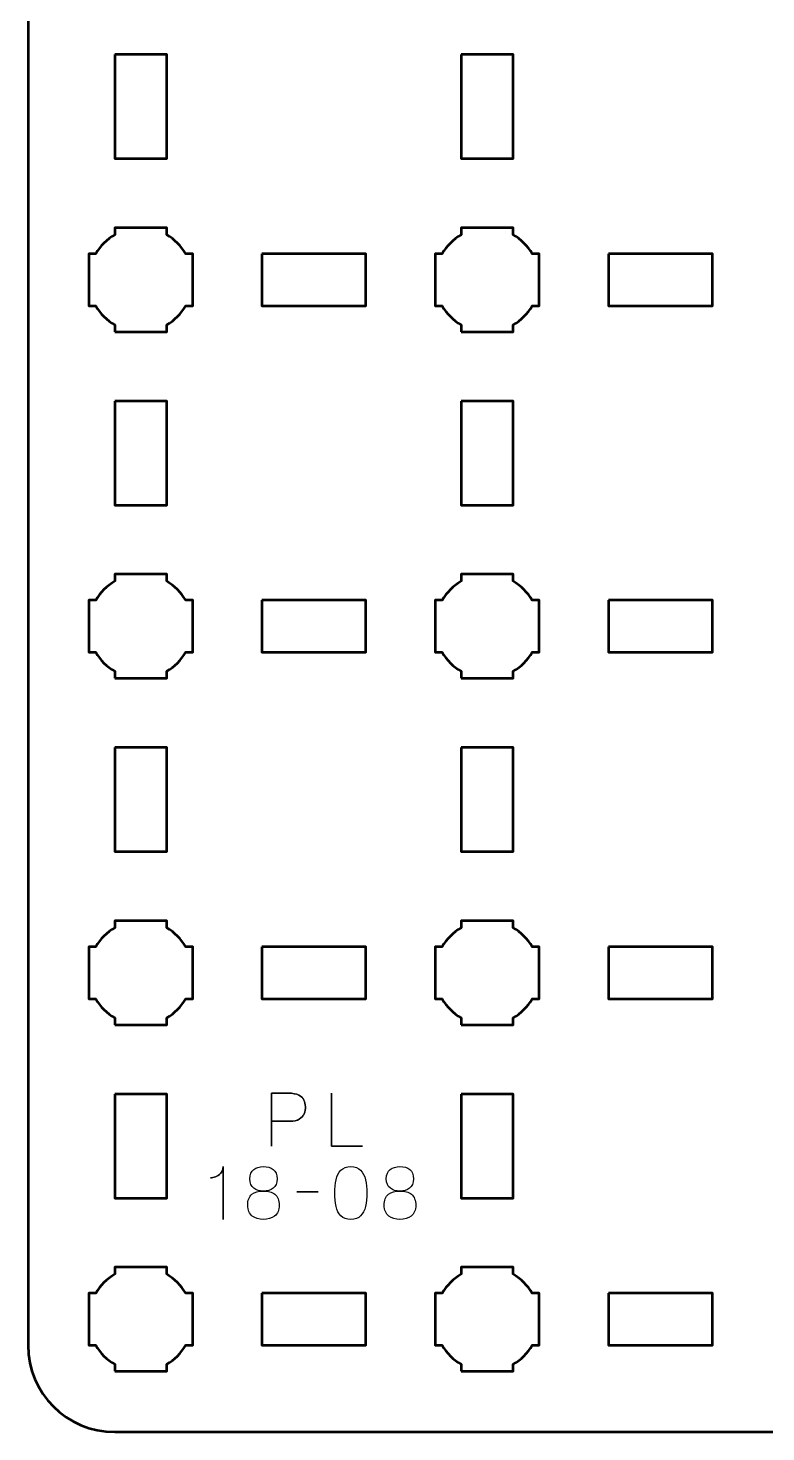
# Model space of a CAD drawing. Header units: centimetres. Extents: x -17.7 to 17.7, y -7.7 to 7.7.
# Drawn here: x -17.65 to -13.39, y -7.65 to 0.45 of the extents above; entities that cross this region are included whole.
import ezdxf

# ---------------------------------------------------------------- set-up
doc = ezdxf.new("R2010")
doc.units = ezdxf.units.CM
doc.header["$MEASUREMENT"] = 0
doc.layers.add('Layer 1', color=7, linetype='Continuous')

msp = doc.modelspace()

# ---------------------------------------------------------------- linework, layer by layer
at = {"layer": 'Layer 1', "lineweight": 53}
for points, knots in [([(-17.14996, 7.65004), (-17.14996, 7.65004), (17.14996, 7.65004), (17.14996, 7.65004), (17.14996, 7.65004), (17.42692, 7.65004), (17.65006, 7.42694), (17.65006, 7.14994), (17.65006, 7.14994), (17.65006, 7.14994), (17.65006, -7.14994), (17.65006, -7.14994), (17.65006, -7.14994), (17.65006, -7.42708), (17.42692, -7.65004), (17.14996, -7.65004), (17.14996, -7.65004), (17.14996, -7.65004), (-17.14996, -7.65004), (-17.14996, -7.65004), (-17.14996, -7.65004), (-17.42696, -7.65004), (-17.65005, -7.42708), (-17.65005, -7.14994), (-17.65005, -7.14994), (-17.65005, -7.14994), (-17.65005, 7.14994), (-17.65005, 7.14994), (-17.65005, 7.14994), (-17.65005, 7.42694), (-17.42696, 7.65004), (-17.14996, 7.65004)], [0, 0, 0, 0, 0.125, 0.125, 0.125, 0.125, 0.25, 0.25, 0.25, 0.25, 0.375, 0.375, 0.375, 0.375, 0.5, 0.5, 0.5, 0.5, 0.625, 0.625, 0.625, 0.625, 0.75, 0.75, 0.75, 0.75, 0.875, 0.875, 0.875, 0.875, 1, 1, 1, 1]), ([(-17.14996, 0.29998), (-17.14996, 0.29998), (-16.84995, 0.29998), (-16.84995, 0.29998), (-16.84995, 0.29998), (-16.84995, 0.29998), (-16.84995, -0.30002), (-16.84995, -0.30002), (-16.84995, -0.30002), (-16.84995, -0.30002), (-17.14996, -0.30002), (-17.14996, -0.30002), (-17.14996, -0.30002), (-17.14996, -0.30002), (-17.14996, 0.29998), (-17.14996, 0.29998)], [0, 0, 0, 0, 0.25, 0.25, 0.25, 0.25, 0.5, 0.5, 0.5, 0.5, 0.75, 0.75, 0.75, 0.75, 1, 1, 1, 1]), ([(-15.15002, 0.29998), (-15.15002, 0.29998), (-14.85002, 0.29998), (-14.85002, 0.29998), (-14.85002, 0.29998), (-14.85002, 0.29998), (-14.85002, -0.30002), (-14.85002, -0.30002), (-14.85002, -0.30002), (-14.85002, -0.30002), (-15.15002, -0.30002), (-15.15002, -0.30002), (-15.15002, -0.30002), (-15.15002, -0.30002), (-15.15002, 0.29998), (-15.15002, 0.29998)], [0, 0, 0, 0, 0.25, 0.25, 0.25, 0.25, 0.5, 0.5, 0.5, 0.5, 0.75, 0.75, 0.75, 0.75, 1, 1, 1, 1]), ([(-17.14996, -1.30004), (-17.14996, -1.30004), (-17.14996, -1.25979), (-17.14996, -1.25979), (-17.14996, -1.25979), (-17.19557, -1.23347), (-17.23349, -1.19558), (-17.25981, -1.14997), (-17.25981, -1.14997), (-17.25981, -1.14997), (-17.30003, -1.14997), (-17.30003, -1.14997), (-17.30003, -1.14997), (-17.30003, -1.14997), (-17.30003, -1.00004), (-17.30003, -1.00004), (-17.30003, -1.00004), (-17.30003, -1.00004), (-17.30003, -0.84996), (-17.30003, -0.84996), (-17.30003, -0.84996), (-17.30003, -0.84996), (-17.25981, -0.84996), (-17.25981, -0.84996), (-17.25981, -0.84996), (-17.23349, -0.80449), (-17.19557, -0.76646), (-17.14996, -0.74015), (-17.14996, -0.74015), (-17.14996, -0.74015), (-17.14996, -0.70003), (-17.14996, -0.70003), (-17.14996, -0.70003), (-17.14996, -0.70003), (-17.00003, -0.70003), (-17.00003, -0.70003), (-17.00003, -0.70003), (-17.00003, -0.70003), (-16.84995, -0.70003), (-16.84995, -0.70003), (-16.84995, -0.70003), (-16.84995, -0.70003), (-16.84995, -0.74015), (-16.84995, -0.74015), (-16.84995, -0.74015), (-16.80448, -0.76646), (-16.76645, -0.80449), (-16.74013, -0.84996), (-16.74013, -0.84996), (-16.74013, -0.84996), (-16.70002, -0.84996), (-16.70002, -0.84996), (-16.70002, -0.84996), (-16.70002, -0.84996), (-16.70002, -1.00004), (-16.70002, -1.00004), (-16.70002, -1.00004), (-16.70002, -1.00004), (-16.70002, -1.14997), (-16.70002, -1.14997), (-16.70002, -1.14997), (-16.70002, -1.14997), (-16.74013, -1.14997), (-16.74013, -1.14997), (-16.74013, -1.14997), (-16.76645, -1.19558), (-16.80448, -1.23347), (-16.84995, -1.25979), (-16.84995, -1.25979), (-16.84995, -1.25979), (-16.84995, -1.30004), (-16.84995, -1.30004), (-16.84995, -1.30004), (-16.84995, -1.30004), (-17.00003, -1.30004), (-17.00003, -1.30004), (-17.00003, -1.30004), (-17.00003, -1.30004), (-17.14996, -1.30004), (-17.14996, -1.30004)], [0, 0, 0, 0, 0.05, 0.05, 0.05, 0.05, 0.1, 0.1, 0.1, 0.1, 0.15, 0.15, 0.15, 0.15, 0.2, 0.2, 0.2, 0.2, 0.25, 0.25, 0.25, 0.25, 0.3, 0.3, 0.3, 0.3, 0.35, 0.35, 0.35, 0.35, 0.4, 0.4, 0.4, 0.4, 0.45, 0.45, 0.45, 0.45, 0.5, 0.5, 0.5, 0.5, 0.55, 0.55, 0.55, 0.55, 0.6, 0.6, 0.6, 0.6, 0.65, 0.65, 0.65, 0.65, 0.7, 0.7, 0.7, 0.7, 0.75, 0.75, 0.75, 0.75, 0.8, 0.8, 0.8, 0.8, 0.85, 0.85, 0.85, 0.85, 0.9, 0.9, 0.9, 0.9, 0.95, 0.95, 0.95, 0.95, 1, 1, 1, 1]), ([(-15.15002, -1.30004), (-15.15002, -1.30004), (-15.15002, -1.25979), (-15.15002, -1.25979), (-15.15002, -1.25979), (-15.1955, -1.23347), (-15.23353, -1.19558), (-15.25984, -1.14997), (-15.25984, -1.14997), (-15.25984, -1.14997), (-15.29995, -1.14997), (-15.29995, -1.14997), (-15.29995, -1.14997), (-15.29995, -1.14997), (-15.29995, -1.00004), (-15.29995, -1.00004), (-15.29995, -1.00004), (-15.29995, -1.00004), (-15.29995, -0.84996), (-15.29995, -0.84996), (-15.29995, -0.84996), (-15.29995, -0.84996), (-15.25984, -0.84996), (-15.25984, -0.84996), (-15.25984, -0.84996), (-15.23353, -0.80449), (-15.1955, -0.76646), (-15.15002, -0.74015), (-15.15002, -0.74015), (-15.15002, -0.74015), (-15.15002, -0.70003), (-15.15002, -0.70003), (-15.15002, -0.70003), (-15.15002, -0.70003), (-14.99995, -0.70003), (-14.99995, -0.70003), (-14.99995, -0.70003), (-14.99995, -0.70003), (-14.85002, -0.70003), (-14.85002, -0.70003), (-14.85002, -0.70003), (-14.85002, -0.70003), (-14.85002, -0.74015), (-14.85002, -0.74015), (-14.85002, -0.74015), (-14.80455, -0.76646), (-14.76652, -0.80449), (-14.7402, -0.84996), (-14.7402, -0.84996), (-14.7402, -0.84996), (-14.69995, -0.84996), (-14.69995, -0.84996), (-14.69995, -0.84996), (-14.69995, -0.84996), (-14.69995, -1.00004), (-14.69995, -1.00004), (-14.69995, -1.00004), (-14.69995, -1.00004), (-14.69995, -1.14997), (-14.69995, -1.14997), (-14.69995, -1.14997), (-14.69995, -1.14997), (-14.7402, -1.14997), (-14.7402, -1.14997), (-14.7402, -1.14997), (-14.76652, -1.19558), (-14.80455, -1.23347), (-14.85002, -1.25979), (-14.85002, -1.25979), (-14.85002, -1.25979), (-14.85002, -1.30004), (-14.85002, -1.30004), (-14.85002, -1.30004), (-14.85002, -1.30004), (-14.99995, -1.30004), (-14.99995, -1.30004), (-14.99995, -1.30004), (-14.99995, -1.30004), (-15.15002, -1.30004), (-15.15002, -1.30004)], [0, 0, 0, 0, 0.05, 0.05, 0.05, 0.05, 0.1, 0.1, 0.1, 0.1, 0.15, 0.15, 0.15, 0.15, 0.2, 0.2, 0.2, 0.2, 0.25, 0.25, 0.25, 0.25, 0.3, 0.3, 0.3, 0.3, 0.35, 0.35, 0.35, 0.35, 0.4, 0.4, 0.4, 0.4, 0.45, 0.45, 0.45, 0.45, 0.5, 0.5, 0.5, 0.5, 0.55, 0.55, 0.55, 0.55, 0.6, 0.6, 0.6, 0.6, 0.65, 0.65, 0.65, 0.65, 0.7, 0.7, 0.7, 0.7, 0.75, 0.75, 0.75, 0.75, 0.8, 0.8, 0.8, 0.8, 0.85, 0.85, 0.85, 0.85, 0.9, 0.9, 0.9, 0.9, 0.95, 0.95, 0.95, 0.95, 1, 1, 1, 1]), ([(-16.30001, -0.84996), (-16.30001, -0.84996), (-15.7, -0.84996), (-15.7, -0.84996), (-15.7, -0.84996), (-15.7, -0.84996), (-15.7, -1.14997), (-15.7, -1.14997), (-15.7, -1.14997), (-15.7, -1.14997), (-16.30001, -1.14997), (-16.30001, -1.14997), (-16.30001, -1.14997), (-16.30001, -1.14997), (-16.30001, -0.84996), (-16.30001, -0.84996)], [0, 0, 0, 0, 0.25, 0.25, 0.25, 0.25, 0.5, 0.5, 0.5, 0.5, 0.75, 0.75, 0.75, 0.75, 1, 1, 1, 1]), ([(-14.30004, -0.84996), (-14.30004, -0.84996), (-13.70004, -0.84996), (-13.70004, -0.84996), (-13.70004, -0.84996), (-13.70004, -0.84996), (-13.70004, -1.14997), (-13.70004, -1.14997), (-13.70004, -1.14997), (-13.70004, -1.14997), (-14.30004, -1.14997), (-14.30004, -1.14997), (-14.30004, -1.14997), (-14.30004, -1.14997), (-14.30004, -0.84996), (-14.30004, -0.84996)], [0, 0, 0, 0, 0.25, 0.25, 0.25, 0.25, 0.5, 0.5, 0.5, 0.5, 0.75, 0.75, 0.75, 0.75, 1, 1, 1, 1]), ([(-17.14996, -1.69995), (-17.14996, -1.69995), (-16.84995, -1.69995), (-16.84995, -1.69995), (-16.84995, -1.69995), (-16.84995, -1.69995), (-16.84995, -2.29995), (-16.84995, -2.29995), (-16.84995, -2.29995), (-16.84995, -2.29995), (-17.14996, -2.29995), (-17.14996, -2.29995), (-17.14996, -2.29995), (-17.14996, -2.29995), (-17.14996, -1.69995), (-17.14996, -1.69995)], [0, 0, 0, 0, 0.25, 0.25, 0.25, 0.25, 0.5, 0.5, 0.5, 0.5, 0.75, 0.75, 0.75, 0.75, 1, 1, 1, 1]), ([(-15.15002, -1.69995), (-15.15002, -1.69995), (-14.85002, -1.69995), (-14.85002, -1.69995), (-14.85002, -1.69995), (-14.85002, -1.69995), (-14.85002, -2.29995), (-14.85002, -2.29995), (-14.85002, -2.29995), (-14.85002, -2.29995), (-15.15002, -2.29995), (-15.15002, -2.29995), (-15.15002, -2.29995), (-15.15002, -2.29995), (-15.15002, -1.69995), (-15.15002, -1.69995)], [0, 0, 0, 0, 0.25, 0.25, 0.25, 0.25, 0.5, 0.5, 0.5, 0.5, 0.75, 0.75, 0.75, 0.75, 1, 1, 1, 1]), ([(-17.14996, -3.29997), (-17.14996, -3.29997), (-17.14996, -3.2599), (-17.14996, -3.2599), (-17.14996, -3.2599), (-17.19557, -3.23344), (-17.23349, -3.19551), (-17.25981, -3.14993), (-17.25981, -3.14993), (-17.25981, -3.14993), (-17.30003, -3.14993), (-17.30003, -3.14993), (-17.30003, -3.14993), (-17.30003, -3.14993), (-17.30003, -3), (-17.30003, -3), (-17.30003, -3), (-17.30003, -3), (-17.30003, -2.84993), (-17.30003, -2.84993), (-17.30003, -2.84993), (-17.30003, -2.84993), (-17.25981, -2.84993), (-17.25981, -2.84993), (-17.25981, -2.84993), (-17.23349, -2.80446), (-17.19557, -2.76654), (-17.14996, -2.74008), (-17.14996, -2.74008), (-17.14996, -2.74008), (-17.14996, -2.7), (-17.14996, -2.7), (-17.14996, -2.7), (-17.14996, -2.7), (-17.00003, -2.7), (-17.00003, -2.7), (-17.00003, -2.7), (-17.00003, -2.7), (-16.84995, -2.7), (-16.84995, -2.7), (-16.84995, -2.7), (-16.84995, -2.7), (-16.84995, -2.74008), (-16.84995, -2.74008), (-16.84995, -2.74008), (-16.80448, -2.76654), (-16.76645, -2.80446), (-16.74013, -2.84993), (-16.74013, -2.84993), (-16.74013, -2.84993), (-16.70002, -2.84993), (-16.70002, -2.84993), (-16.70002, -2.84993), (-16.70002, -2.84993), (-16.70002, -3), (-16.70002, -3), (-16.70002, -3), (-16.70002, -3), (-16.70002, -3.14993), (-16.70002, -3.14993), (-16.70002, -3.14993), (-16.70002, -3.14993), (-16.74013, -3.14993), (-16.74013, -3.14993), (-16.74013, -3.14993), (-16.76645, -3.19551), (-16.80448, -3.23344), (-16.84995, -3.2599), (-16.84995, -3.2599), (-16.84995, -3.2599), (-16.84995, -3.29997), (-16.84995, -3.29997), (-16.84995, -3.29997), (-16.84995, -3.29997), (-17.00003, -3.29997), (-17.00003, -3.29997), (-17.00003, -3.29997), (-17.00003, -3.29997), (-17.14996, -3.29997), (-17.14996, -3.29997)], [0, 0, 0, 0, 0.05, 0.05, 0.05, 0.05, 0.1, 0.1, 0.1, 0.1, 0.15, 0.15, 0.15, 0.15, 0.2, 0.2, 0.2, 0.2, 0.25, 0.25, 0.25, 0.25, 0.3, 0.3, 0.3, 0.3, 0.35, 0.35, 0.35, 0.35, 0.4, 0.4, 0.4, 0.4, 0.45, 0.45, 0.45, 0.45, 0.5, 0.5, 0.5, 0.5, 0.55, 0.55, 0.55, 0.55, 0.6, 0.6, 0.6, 0.6, 0.65, 0.65, 0.65, 0.65, 0.7, 0.7, 0.7, 0.7, 0.75, 0.75, 0.75, 0.75, 0.8, 0.8, 0.8, 0.8, 0.85, 0.85, 0.85, 0.85, 0.9, 0.9, 0.9, 0.9, 0.95, 0.95, 0.95, 0.95, 1, 1, 1, 1]), ([(-15.15002, -3.29997), (-15.15002, -3.29997), (-15.15002, -3.2599), (-15.15002, -3.2599), (-15.15002, -3.2599), (-15.1955, -3.23344), (-15.23353, -3.19551), (-15.25984, -3.14993), (-15.25984, -3.14993), (-15.25984, -3.14993), (-15.29995, -3.14993), (-15.29995, -3.14993), (-15.29995, -3.14993), (-15.29995, -3.14993), (-15.29995, -3), (-15.29995, -3), (-15.29995, -3), (-15.29995, -3), (-15.29995, -2.84993), (-15.29995, -2.84993), (-15.29995, -2.84993), (-15.29995, -2.84993), (-15.25984, -2.84993), (-15.25984, -2.84993), (-15.25984, -2.84993), (-15.23353, -2.80446), (-15.1955, -2.76654), (-15.15002, -2.74008), (-15.15002, -2.74008), (-15.15002, -2.74008), (-15.15002, -2.7), (-15.15002, -2.7), (-15.15002, -2.7), (-15.15002, -2.7), (-14.99995, -2.7), (-14.99995, -2.7), (-14.99995, -2.7), (-14.99995, -2.7), (-14.85002, -2.7), (-14.85002, -2.7), (-14.85002, -2.7), (-14.85002, -2.7), (-14.85002, -2.74008), (-14.85002, -2.74008), (-14.85002, -2.74008), (-14.80455, -2.76654), (-14.76652, -2.80446), (-14.7402, -2.84993), (-14.7402, -2.84993), (-14.7402, -2.84993), (-14.69995, -2.84993), (-14.69995, -2.84993), (-14.69995, -2.84993), (-14.69995, -2.84993), (-14.69995, -3), (-14.69995, -3), (-14.69995, -3), (-14.69995, -3), (-14.69995, -3.14993), (-14.69995, -3.14993), (-14.69995, -3.14993), (-14.69995, -3.14993), (-14.7402, -3.14993), (-14.7402, -3.14993), (-14.7402, -3.14993), (-14.76652, -3.19551), (-14.80455, -3.23344), (-14.85002, -3.2599), (-14.85002, -3.2599), (-14.85002, -3.2599), (-14.85002, -3.29997), (-14.85002, -3.29997), (-14.85002, -3.29997), (-14.85002, -3.29997), (-14.99995, -3.29997), (-14.99995, -3.29997), (-14.99995, -3.29997), (-14.99995, -3.29997), (-15.15002, -3.29997), (-15.15002, -3.29997)], [0, 0, 0, 0, 0.05, 0.05, 0.05, 0.05, 0.1, 0.1, 0.1, 0.1, 0.15, 0.15, 0.15, 0.15, 0.2, 0.2, 0.2, 0.2, 0.25, 0.25, 0.25, 0.25, 0.3, 0.3, 0.3, 0.3, 0.35, 0.35, 0.35, 0.35, 0.4, 0.4, 0.4, 0.4, 0.45, 0.45, 0.45, 0.45, 0.5, 0.5, 0.5, 0.5, 0.55, 0.55, 0.55, 0.55, 0.6, 0.6, 0.6, 0.6, 0.65, 0.65, 0.65, 0.65, 0.7, 0.7, 0.7, 0.7, 0.75, 0.75, 0.75, 0.75, 0.8, 0.8, 0.8, 0.8, 0.85, 0.85, 0.85, 0.85, 0.9, 0.9, 0.9, 0.9, 0.95, 0.95, 0.95, 0.95, 1, 1, 1, 1]), ([(-16.30001, -2.85007), (-16.30001, -2.85007), (-15.7, -2.85007), (-15.7, -2.85007), (-15.7, -2.85007), (-15.7, -2.85007), (-15.7, -3.15008), (-15.7, -3.15008), (-15.7, -3.15008), (-15.7, -3.15008), (-16.30001, -3.15008), (-16.30001, -3.15008), (-16.30001, -3.15008), (-16.30001, -3.15008), (-16.30001, -2.85007), (-16.30001, -2.85007)], [0, 0, 0, 0, 0.25, 0.25, 0.25, 0.25, 0.5, 0.5, 0.5, 0.5, 0.75, 0.75, 0.75, 0.75, 1, 1, 1, 1]), ([(-14.30004, -2.85007), (-14.30004, -2.85007), (-13.70004, -2.85007), (-13.70004, -2.85007), (-13.70004, -2.85007), (-13.70004, -2.85007), (-13.70004, -3.15008), (-13.70004, -3.15008), (-13.70004, -3.15008), (-13.70004, -3.15008), (-14.30004, -3.15008), (-14.30004, -3.15008), (-14.30004, -3.15008), (-14.30004, -3.15008), (-14.30004, -2.85007), (-14.30004, -2.85007)], [0, 0, 0, 0, 0.25, 0.25, 0.25, 0.25, 0.5, 0.5, 0.5, 0.5, 0.75, 0.75, 0.75, 0.75, 1, 1, 1, 1]), ([(-17.14996, -3.70002), (-17.14996, -3.70002), (-16.84995, -3.70002), (-16.84995, -3.70002), (-16.84995, -3.70002), (-16.84995, -3.70002), (-16.84995, -4.30003), (-16.84995, -4.30003), (-16.84995, -4.30003), (-16.84995, -4.30003), (-17.14996, -4.30003), (-17.14996, -4.30003), (-17.14996, -4.30003), (-17.14996, -4.30003), (-17.14996, -3.70002), (-17.14996, -3.70002)], [0, 0, 0, 0, 0.25, 0.25, 0.25, 0.25, 0.5, 0.5, 0.5, 0.5, 0.75, 0.75, 0.75, 0.75, 1, 1, 1, 1]), ([(-15.15002, -3.70002), (-15.15002, -3.70002), (-14.85002, -3.70002), (-14.85002, -3.70002), (-14.85002, -3.70002), (-14.85002, -3.70002), (-14.85002, -4.30003), (-14.85002, -4.30003), (-14.85002, -4.30003), (-14.85002, -4.30003), (-15.15002, -4.30003), (-15.15002, -4.30003), (-15.15002, -4.30003), (-15.15002, -4.30003), (-15.15002, -3.70002), (-15.15002, -3.70002)], [0, 0, 0, 0, 0.25, 0.25, 0.25, 0.25, 0.5, 0.5, 0.5, 0.5, 0.75, 0.75, 0.75, 0.75, 1, 1, 1, 1]), ([(-17.14996, -5.29994), (-17.14996, -5.29994), (-17.14996, -5.25983), (-17.14996, -5.25983), (-17.14996, -5.25983), (-17.19557, -5.23351), (-17.23349, -5.19548), (-17.25981, -5.15001), (-17.25981, -5.15001), (-17.25981, -5.15001), (-17.30003, -5.15001), (-17.30003, -5.15001), (-17.30003, -5.15001), (-17.30003, -5.15001), (-17.30003, -4.99994), (-17.30003, -4.99994), (-17.30003, -4.99994), (-17.30003, -4.99994), (-17.30003, -4.85001), (-17.30003, -4.85001), (-17.30003, -4.85001), (-17.30003, -4.85001), (-17.25981, -4.85001), (-17.25981, -4.85001), (-17.25981, -4.85001), (-17.23349, -4.80439), (-17.19557, -4.7665), (-17.14996, -4.74019), (-17.14996, -4.74019), (-17.14996, -4.74019), (-17.14996, -4.69993), (-17.14996, -4.69993), (-17.14996, -4.69993), (-17.14996, -4.69993), (-17.00003, -4.69993), (-17.00003, -4.69993), (-17.00003, -4.69993), (-17.00003, -4.69993), (-16.84995, -4.69993), (-16.84995, -4.69993), (-16.84995, -4.69993), (-16.84995, -4.69993), (-16.84995, -4.74019), (-16.84995, -4.74019), (-16.84995, -4.74019), (-16.80448, -4.7665), (-16.76645, -4.80439), (-16.74013, -4.85001), (-16.74013, -4.85001), (-16.74013, -4.85001), (-16.70002, -4.85001), (-16.70002, -4.85001), (-16.70002, -4.85001), (-16.70002, -4.85001), (-16.70002, -4.99994), (-16.70002, -4.99994), (-16.70002, -4.99994), (-16.70002, -4.99994), (-16.70002, -5.15001), (-16.70002, -5.15001), (-16.70002, -5.15001), (-16.70002, -5.15001), (-16.74013, -5.15001), (-16.74013, -5.15001), (-16.74013, -5.15001), (-16.76645, -5.19548), (-16.80448, -5.23351), (-16.84995, -5.25983), (-16.84995, -5.25983), (-16.84995, -5.25983), (-16.84995, -5.29994), (-16.84995, -5.29994), (-16.84995, -5.29994), (-16.84995, -5.29994), (-17.00003, -5.29994), (-17.00003, -5.29994), (-17.00003, -5.29994), (-17.00003, -5.29994), (-17.14996, -5.29994), (-17.14996, -5.29994)], [0, 0, 0, 0, 0.05, 0.05, 0.05, 0.05, 0.1, 0.1, 0.1, 0.1, 0.15, 0.15, 0.15, 0.15, 0.2, 0.2, 0.2, 0.2, 0.25, 0.25, 0.25, 0.25, 0.3, 0.3, 0.3, 0.3, 0.35, 0.35, 0.35, 0.35, 0.4, 0.4, 0.4, 0.4, 0.45, 0.45, 0.45, 0.45, 0.5, 0.5, 0.5, 0.5, 0.55, 0.55, 0.55, 0.55, 0.6, 0.6, 0.6, 0.6, 0.65, 0.65, 0.65, 0.65, 0.7, 0.7, 0.7, 0.7, 0.75, 0.75, 0.75, 0.75, 0.8, 0.8, 0.8, 0.8, 0.85, 0.85, 0.85, 0.85, 0.9, 0.9, 0.9, 0.9, 0.95, 0.95, 0.95, 0.95, 1, 1, 1, 1]), ([(-15.15002, -5.29994), (-15.15002, -5.29994), (-15.15002, -5.25983), (-15.15002, -5.25983), (-15.15002, -5.25983), (-15.1955, -5.23351), (-15.23353, -5.19548), (-15.25984, -5.15001), (-15.25984, -5.15001), (-15.25984, -5.15001), (-15.29995, -5.15001), (-15.29995, -5.15001), (-15.29995, -5.15001), (-15.29995, -5.15001), (-15.29995, -4.99994), (-15.29995, -4.99994), (-15.29995, -4.99994), (-15.29995, -4.99994), (-15.29995, -4.85001), (-15.29995, -4.85001), (-15.29995, -4.85001), (-15.29995, -4.85001), (-15.25984, -4.85001), (-15.25984, -4.85001), (-15.25984, -4.85001), (-15.23353, -4.80439), (-15.1955, -4.7665), (-15.15002, -4.74019), (-15.15002, -4.74019), (-15.15002, -4.74019), (-15.15002, -4.69993), (-15.15002, -4.69993), (-15.15002, -4.69993), (-15.15002, -4.69993), (-14.99995, -4.69993), (-14.99995, -4.69993), (-14.99995, -4.69993), (-14.99995, -4.69993), (-14.85002, -4.69993), (-14.85002, -4.69993), (-14.85002, -4.69993), (-14.85002, -4.69993), (-14.85002, -4.74019), (-14.85002, -4.74019), (-14.85002, -4.74019), (-14.80455, -4.7665), (-14.76652, -4.80439), (-14.7402, -4.85001), (-14.7402, -4.85001), (-14.7402, -4.85001), (-14.69995, -4.85001), (-14.69995, -4.85001), (-14.69995, -4.85001), (-14.69995, -4.85001), (-14.69995, -4.99994), (-14.69995, -4.99994), (-14.69995, -4.99994), (-14.69995, -4.99994), (-14.69995, -5.15001), (-14.69995, -5.15001), (-14.69995, -5.15001), (-14.69995, -5.15001), (-14.7402, -5.15001), (-14.7402, -5.15001), (-14.7402, -5.15001), (-14.76652, -5.19548), (-14.80455, -5.23351), (-14.85002, -5.25983), (-14.85002, -5.25983), (-14.85002, -5.25983), (-14.85002, -5.29994), (-14.85002, -5.29994), (-14.85002, -5.29994), (-14.85002, -5.29994), (-14.99995, -5.29994), (-14.99995, -5.29994), (-14.99995, -5.29994), (-14.99995, -5.29994), (-15.15002, -5.29994), (-15.15002, -5.29994)], [0, 0, 0, 0, 0.05, 0.05, 0.05, 0.05, 0.1, 0.1, 0.1, 0.1, 0.15, 0.15, 0.15, 0.15, 0.2, 0.2, 0.2, 0.2, 0.25, 0.25, 0.25, 0.25, 0.3, 0.3, 0.3, 0.3, 0.35, 0.35, 0.35, 0.35, 0.4, 0.4, 0.4, 0.4, 0.45, 0.45, 0.45, 0.45, 0.5, 0.5, 0.5, 0.5, 0.55, 0.55, 0.55, 0.55, 0.6, 0.6, 0.6, 0.6, 0.65, 0.65, 0.65, 0.65, 0.7, 0.7, 0.7, 0.7, 0.75, 0.75, 0.75, 0.75, 0.8, 0.8, 0.8, 0.8, 0.85, 0.85, 0.85, 0.85, 0.9, 0.9, 0.9, 0.9, 0.95, 0.95, 0.95, 0.95, 1, 1, 1, 1]), ([(-16.30001, -4.85001), (-16.30001, -4.85001), (-15.7, -4.85001), (-15.7, -4.85001), (-15.7, -4.85001), (-15.7, -4.85001), (-15.7, -5.15001), (-15.7, -5.15001), (-15.7, -5.15001), (-15.7, -5.15001), (-16.30001, -5.15001), (-16.30001, -5.15001), (-16.30001, -5.15001), (-16.30001, -5.15001), (-16.30001, -4.85001), (-16.30001, -4.85001)], [0, 0, 0, 0, 0.25, 0.25, 0.25, 0.25, 0.5, 0.5, 0.5, 0.5, 0.75, 0.75, 0.75, 0.75, 1, 1, 1, 1]), ([(-14.30004, -4.85001), (-14.30004, -4.85001), (-13.70004, -4.85001), (-13.70004, -4.85001), (-13.70004, -4.85001), (-13.70004, -4.85001), (-13.70004, -5.15001), (-13.70004, -5.15001), (-13.70004, -5.15001), (-13.70004, -5.15001), (-14.30004, -5.15001), (-14.30004, -5.15001), (-14.30004, -5.15001), (-14.30004, -5.15001), (-14.30004, -4.85001), (-14.30004, -4.85001)], [0, 0, 0, 0, 0.25, 0.25, 0.25, 0.25, 0.5, 0.5, 0.5, 0.5, 0.75, 0.75, 0.75, 0.75, 1, 1, 1, 1]), ([(-17.14996, -5.69999), (-17.14996, -5.69999), (-16.84995, -5.69999), (-16.84995, -5.69999), (-16.84995, -5.69999), (-16.84995, -5.69999), (-16.84995, -6.29999), (-16.84995, -6.29999), (-16.84995, -6.29999), (-16.84995, -6.29999), (-17.14996, -6.29999), (-17.14996, -6.29999), (-17.14996, -6.29999), (-17.14996, -6.29999), (-17.14996, -5.69999), (-17.14996, -5.69999)], [0, 0, 0, 0, 0.25, 0.25, 0.25, 0.25, 0.5, 0.5, 0.5, 0.5, 0.75, 0.75, 0.75, 0.75, 1, 1, 1, 1]), ([(-15.15002, -5.69999), (-15.15002, -5.69999), (-14.85002, -5.69999), (-14.85002, -5.69999), (-14.85002, -5.69999), (-14.85002, -5.69999), (-14.85002, -6.29999), (-14.85002, -6.29999), (-14.85002, -6.29999), (-14.85002, -6.29999), (-15.15002, -6.29999), (-15.15002, -6.29999), (-15.15002, -6.29999), (-15.15002, -6.29999), (-15.15002, -5.69999), (-15.15002, -5.69999)], [0, 0, 0, 0, 0.25, 0.25, 0.25, 0.25, 0.5, 0.5, 0.5, 0.5, 0.75, 0.75, 0.75, 0.75, 1, 1, 1, 1]), ([(-17.14996, -7.30001), (-17.14996, -7.30001), (-17.14996, -7.2598), (-17.14996, -7.2598), (-17.14996, -7.2598), (-17.19557, -7.23344), (-17.23349, -7.19556), (-17.25981, -7.14994), (-17.25981, -7.14994), (-17.25981, -7.14994), (-17.30003, -7.14994), (-17.30003, -7.14994), (-17.30003, -7.14994), (-17.30003, -7.14994), (-17.30003, -7.00001), (-17.30003, -7.00001), (-17.30003, -7.00001), (-17.30003, -7.00001), (-17.30003, -6.84994), (-17.30003, -6.84994), (-17.30003, -6.84994), (-17.30003, -6.84994), (-17.25981, -6.84994), (-17.25981, -6.84994), (-17.25981, -6.84994), (-17.23349, -6.80447), (-17.19557, -6.76644), (-17.14996, -6.74012), (-17.14996, -6.74012), (-17.14996, -6.74012), (-17.14996, -6.70001), (-17.14996, -6.70001), (-17.14996, -6.70001), (-17.14996, -6.70001), (-17.00003, -6.70001), (-17.00003, -6.70001), (-17.00003, -6.70001), (-17.00003, -6.70001), (-16.84995, -6.70001), (-16.84995, -6.70001), (-16.84995, -6.70001), (-16.84995, -6.70001), (-16.84995, -6.74012), (-16.84995, -6.74012), (-16.84995, -6.74012), (-16.80448, -6.76644), (-16.76645, -6.80447), (-16.74013, -6.84994), (-16.74013, -6.84994), (-16.74013, -6.84994), (-16.70002, -6.84994), (-16.70002, -6.84994), (-16.70002, -6.84994), (-16.70002, -6.84994), (-16.70002, -7.00001), (-16.70002, -7.00001), (-16.70002, -7.00001), (-16.70002, -7.00001), (-16.70002, -7.14994), (-16.70002, -7.14994), (-16.70002, -7.14994), (-16.70002, -7.14994), (-16.74013, -7.14994), (-16.74013, -7.14994), (-16.74013, -7.14994), (-16.76645, -7.19556), (-16.80448, -7.23344), (-16.84995, -7.2598), (-16.84995, -7.2598), (-16.84995, -7.2598), (-16.84995, -7.30001), (-16.84995, -7.30001), (-16.84995, -7.30001), (-16.84995, -7.30001), (-17.00003, -7.30001), (-17.00003, -7.30001), (-17.00003, -7.30001), (-17.00003, -7.30001), (-17.14996, -7.30001), (-17.14996, -7.30001)], [0, 0, 0, 0, 0.05, 0.05, 0.05, 0.05, 0.1, 0.1, 0.1, 0.1, 0.15, 0.15, 0.15, 0.15, 0.2, 0.2, 0.2, 0.2, 0.25, 0.25, 0.25, 0.25, 0.3, 0.3, 0.3, 0.3, 0.35, 0.35, 0.35, 0.35, 0.4, 0.4, 0.4, 0.4, 0.45, 0.45, 0.45, 0.45, 0.5, 0.5, 0.5, 0.5, 0.55, 0.55, 0.55, 0.55, 0.6, 0.6, 0.6, 0.6, 0.65, 0.65, 0.65, 0.65, 0.7, 0.7, 0.7, 0.7, 0.75, 0.75, 0.75, 0.75, 0.8, 0.8, 0.8, 0.8, 0.85, 0.85, 0.85, 0.85, 0.9, 0.9, 0.9, 0.9, 0.95, 0.95, 0.95, 0.95, 1, 1, 1, 1]), ([(-15.15002, -7.30001), (-15.15002, -7.30001), (-15.15002, -7.2598), (-15.15002, -7.2598), (-15.15002, -7.2598), (-15.1955, -7.23344), (-15.23353, -7.19556), (-15.25984, -7.14994), (-15.25984, -7.14994), (-15.25984, -7.14994), (-15.29995, -7.14994), (-15.29995, -7.14994), (-15.29995, -7.14994), (-15.29995, -7.14994), (-15.29995, -7.00001), (-15.29995, -7.00001), (-15.29995, -7.00001), (-15.29995, -7.00001), (-15.29995, -6.84994), (-15.29995, -6.84994), (-15.29995, -6.84994), (-15.29995, -6.84994), (-15.25984, -6.84994), (-15.25984, -6.84994), (-15.25984, -6.84994), (-15.23353, -6.80447), (-15.1955, -6.76644), (-15.15002, -6.74012), (-15.15002, -6.74012), (-15.15002, -6.74012), (-15.15002, -6.70001), (-15.15002, -6.70001), (-15.15002, -6.70001), (-15.15002, -6.70001), (-14.99995, -6.70001), (-14.99995, -6.70001), (-14.99995, -6.70001), (-14.99995, -6.70001), (-14.85002, -6.70001), (-14.85002, -6.70001), (-14.85002, -6.70001), (-14.85002, -6.70001), (-14.85002, -6.74012), (-14.85002, -6.74012), (-14.85002, -6.74012), (-14.80455, -6.76644), (-14.76652, -6.80447), (-14.7402, -6.84994), (-14.7402, -6.84994), (-14.7402, -6.84994), (-14.69995, -6.84994), (-14.69995, -6.84994), (-14.69995, -6.84994), (-14.69995, -6.84994), (-14.69995, -7.00001), (-14.69995, -7.00001), (-14.69995, -7.00001), (-14.69995, -7.00001), (-14.69995, -7.14994), (-14.69995, -7.14994), (-14.69995, -7.14994), (-14.69995, -7.14994), (-14.7402, -7.14994), (-14.7402, -7.14994), (-14.7402, -7.14994), (-14.76652, -7.19556), (-14.80455, -7.23344), (-14.85002, -7.2598), (-14.85002, -7.2598), (-14.85002, -7.2598), (-14.85002, -7.30001), (-14.85002, -7.30001), (-14.85002, -7.30001), (-14.85002, -7.30001), (-14.99995, -7.30001), (-14.99995, -7.30001), (-14.99995, -7.30001), (-14.99995, -7.30001), (-15.15002, -7.30001), (-15.15002, -7.30001)], [0, 0, 0, 0, 0.05, 0.05, 0.05, 0.05, 0.1, 0.1, 0.1, 0.1, 0.15, 0.15, 0.15, 0.15, 0.2, 0.2, 0.2, 0.2, 0.25, 0.25, 0.25, 0.25, 0.3, 0.3, 0.3, 0.3, 0.35, 0.35, 0.35, 0.35, 0.4, 0.4, 0.4, 0.4, 0.45, 0.45, 0.45, 0.45, 0.5, 0.5, 0.5, 0.5, 0.55, 0.55, 0.55, 0.55, 0.6, 0.6, 0.6, 0.6, 0.65, 0.65, 0.65, 0.65, 0.7, 0.7, 0.7, 0.7, 0.75, 0.75, 0.75, 0.75, 0.8, 0.8, 0.8, 0.8, 0.85, 0.85, 0.85, 0.85, 0.9, 0.9, 0.9, 0.9, 0.95, 0.95, 0.95, 0.95, 1, 1, 1, 1]), ([(-16.30001, -6.84994), (-16.30001, -6.84994), (-15.7, -6.84994), (-15.7, -6.84994), (-15.7, -6.84994), (-15.7, -6.84994), (-15.7, -7.14994), (-15.7, -7.14994), (-15.7, -7.14994), (-15.7, -7.14994), (-16.30001, -7.14994), (-16.30001, -7.14994), (-16.30001, -7.14994), (-16.30001, -7.14994), (-16.30001, -6.84994), (-16.30001, -6.84994)], [0, 0, 0, 0, 0.25, 0.25, 0.25, 0.25, 0.5, 0.5, 0.5, 0.5, 0.75, 0.75, 0.75, 0.75, 1, 1, 1, 1]), ([(-14.30004, -6.84994), (-14.30004, -6.84994), (-13.70004, -6.84994), (-13.70004, -6.84994), (-13.70004, -6.84994), (-13.70004, -6.84994), (-13.70004, -7.14994), (-13.70004, -7.14994), (-13.70004, -7.14994), (-13.70004, -7.14994), (-14.30004, -7.14994), (-14.30004, -7.14994), (-14.30004, -7.14994), (-14.30004, -7.14994), (-14.30004, -6.84994), (-14.30004, -6.84994)], [0, 0, 0, 0, 0.25, 0.25, 0.25, 0.25, 0.5, 0.5, 0.5, 0.5, 0.75, 0.75, 0.75, 0.75, 1, 1, 1, 1])]:
    msp.add_open_spline(points, degree=3, knots=knots, dxfattribs=at)
at = {"layer": 'Layer 1', "color": 40, "lineweight": 30}
for points, knots in [([(-16.24459, -5.99999), (-16.24459, -5.99999), (-16.24459, -5.69473), (-16.24459, -5.69473), (-16.24459, -5.69473), (-16.24459, -5.69473), (-16.14729, -5.69473), (-16.14729, -5.69473), (-16.14729, -5.69473), (-16.12168, -5.69501), (-16.10168, -5.69875), (-16.08749, -5.70592), (-16.08749, -5.70592), (-16.0736, -5.71322), (-16.06379, -5.72271), (-16.05814, -5.73456), (-16.05814, -5.73456), (-16.05264, -5.74641), (-16.04961, -5.75922), (-16.04904, -5.77301), (-16.04904, -5.77301), (-16.04837, -5.78705), (-16.0507, -5.80042), (-16.0562, -5.81312), (-16.0562, -5.81312), (-16.06174, -5.82579), (-16.07123, -5.83627), (-16.08446, -5.84438), (-16.08446, -5.84438), (-16.09797, -5.85253), (-16.11618, -5.85666), (-16.13932, -5.85694), (-16.13932, -5.85694), (-16.13932, -5.85694), (-16.24459, -5.85694), (-16.24459, -5.85694), (-16.24459, -5.85694), (-16.24459, -5.85694), (-16.13932, -5.85694), (-16.13932, -5.85694), (-16.13932, -5.85694), (-16.11656, -5.85666), (-16.09854, -5.85253), (-16.08503, -5.84438), (-16.08503, -5.84438), (-16.07165, -5.83627), (-16.06213, -5.82579), (-16.05649, -5.81312), (-16.05649, -5.81312), (-16.05098, -5.80042), (-16.04851, -5.78705), (-16.04904, -5.77301), (-16.04904, -5.77301), (-16.04961, -5.75922), (-16.05264, -5.74641), (-16.05828, -5.73456), (-16.05828, -5.73456), (-16.06407, -5.72271), (-16.07398, -5.71322), (-16.08792, -5.70592), (-16.08792, -5.70592), (-16.1021, -5.69875), (-16.12196, -5.69501), (-16.14729, -5.69473), (-16.14729, -5.69473), (-16.14729, -5.69473), (-16.24459, -5.69473), (-16.24459, -5.69473), (-16.24459, -5.69473), (-16.24459, -5.69473), (-16.24459, -5.99999), (-16.24459, -5.99999)], [0, 0, 0, 0, 0.0555556, 0.0555556, 0.0555556, 0.0555556, 0.1111111, 0.1111111, 0.1111111, 0.1111111, 0.1666667, 0.1666667, 0.1666667, 0.1666667, 0.2222222, 0.2222222, 0.2222222, 0.2222222, 0.2777778, 0.2777778, 0.2777778, 0.2777778, 0.3333333, 0.3333333, 0.3333333, 0.3333333, 0.3888889, 0.3888889, 0.3888889, 0.3888889, 0.4444444, 0.4444444, 0.4444444, 0.4444444, 0.5, 0.5, 0.5, 0.5, 0.5555556, 0.5555556, 0.5555556, 0.5555556, 0.6111111, 0.6111111, 0.6111111, 0.6111111, 0.6666667, 0.6666667, 0.6666667, 0.6666667, 0.7222222, 0.7222222, 0.7222222, 0.7222222, 0.7777778, 0.7777778, 0.7777778, 0.7777778, 0.8333333, 0.8333333, 0.8333333, 0.8333333, 0.8888889, 0.8888889, 0.8888889, 0.8888889, 0.9444444, 0.9444444, 0.9444444, 0.9444444, 1, 1, 1, 1]), ([(-15.71997, -5.99999), (-15.71997, -5.99999), (-15.89816, -5.99999), (-15.89816, -5.99999), (-15.89816, -5.99999), (-15.89816, -5.99999), (-15.89816, -5.69473), (-15.89816, -5.69473), (-15.89816, -5.69473), (-15.89816, -5.69473), (-15.89816, -5.99999), (-15.89816, -5.99999), (-15.89816, -5.99999), (-15.89816, -5.99999), (-15.71997, -5.99999), (-15.71997, -5.99999)], [0, 0, 0, 0, 0.25, 0.25, 0.25, 0.25, 0.5, 0.5, 0.5, 0.5, 0.75, 0.75, 0.75, 0.75, 1, 1, 1, 1]), ([(-16.52476, -6.42332), (-16.52476, -6.42332), (-16.52476, -6.11807), (-16.52476, -6.11807), (-16.52476, -6.11807), (-16.52529, -6.13532), (-16.52984, -6.14865), (-16.53866, -6.15804), (-16.53866, -6.15804), (-16.54748, -6.16756), (-16.55754, -6.17416), (-16.56858, -6.1779), (-16.56858, -6.1779), (-16.57987, -6.18174), (-16.58925, -6.18382), (-16.59669, -6.18407), (-16.59669, -6.18407), (-16.58925, -6.18382), (-16.57987, -6.18174), (-16.56858, -6.1779), (-16.56858, -6.1779), (-16.55754, -6.17416), (-16.54748, -6.16756), (-16.53866, -6.15804), (-16.53866, -6.15804), (-16.52984, -6.14865), (-16.52529, -6.13532), (-16.52476, -6.11807), (-16.52476, -6.11807), (-16.52476, -6.11807), (-16.52476, -6.42332), (-16.52476, -6.42332)], [0, 0, 0, 0, 0.125, 0.125, 0.125, 0.125, 0.25, 0.25, 0.25, 0.25, 0.375, 0.375, 0.375, 0.375, 0.5, 0.5, 0.5, 0.5, 0.625, 0.625, 0.625, 0.625, 0.75, 0.75, 0.75, 0.75, 0.875, 0.875, 0.875, 0.875, 1, 1, 1, 1]), ([(-16.29158, -6.25946), (-16.26953, -6.25988), (-16.25094, -6.25449), (-16.23605, -6.24348), (-16.23605, -6.24348), (-16.22116, -6.23244), (-16.21344, -6.21441), (-16.21277, -6.18919), (-16.21277, -6.18919), (-16.21333, -6.1641), (-16.22074, -6.1459), (-16.23524, -6.13461), (-16.23524, -6.13461), (-16.2497, -6.12346), (-16.26858, -6.11807), (-16.29158, -6.11849), (-16.29158, -6.11849), (-16.31475, -6.11877), (-16.33349, -6.12427), (-16.34795, -6.13518), (-16.34795, -6.13518), (-16.36241, -6.14618), (-16.36986, -6.16424), (-16.37028, -6.18919), (-16.37028, -6.18919), (-16.36986, -6.21441), (-16.36213, -6.23244), (-16.34714, -6.24348), (-16.34714, -6.24348), (-16.33239, -6.25449), (-16.31391, -6.25988), (-16.29158, -6.25946)], [0, 0, 0, 0, 0.125, 0.125, 0.125, 0.125, 0.25, 0.25, 0.25, 0.25, 0.375, 0.375, 0.375, 0.375, 0.5, 0.5, 0.5, 0.5, 0.625, 0.625, 0.625, 0.625, 0.75, 0.75, 0.75, 0.75, 0.875, 0.875, 0.875, 0.875, 1, 1, 1, 1]), ([(-16.29158, -6.25946), (-16.26953, -6.25988), (-16.25094, -6.25449), (-16.23605, -6.24348), (-16.23605, -6.24348), (-16.22116, -6.23244), (-16.21344, -6.21441), (-16.21277, -6.18919), (-16.21277, -6.18919), (-16.21333, -6.1641), (-16.22074, -6.1459), (-16.23524, -6.13461), (-16.23524, -6.13461), (-16.2497, -6.12346), (-16.26858, -6.11807), (-16.29158, -6.11849), (-16.29158, -6.11849), (-16.31475, -6.11877), (-16.33349, -6.12427), (-16.34795, -6.13518), (-16.34795, -6.13518), (-16.36241, -6.14618), (-16.36986, -6.16424), (-16.37028, -6.18919), (-16.37028, -6.18919), (-16.36986, -6.21441), (-16.36213, -6.23244), (-16.34714, -6.24348), (-16.34714, -6.24348), (-16.33239, -6.25449), (-16.31391, -6.25988), (-16.29158, -6.25946)], [0, 0, 0, 0, 0.125, 0.125, 0.125, 0.125, 0.25, 0.25, 0.25, 0.25, 0.375, 0.375, 0.375, 0.375, 0.5, 0.5, 0.5, 0.5, 0.625, 0.625, 0.625, 0.625, 0.75, 0.75, 0.75, 0.75, 0.875, 0.875, 0.875, 0.875, 1, 1, 1, 1]), ([(-15.78763, -6.42332), (-15.76312, -6.42304), (-15.7441, -6.41613), (-15.73059, -6.40265), (-15.73059, -6.40265), (-15.71722, -6.38914), (-15.70784, -6.37094), (-15.70261, -6.34794), (-15.70261, -6.34794), (-15.6975, -6.32504), (-15.69503, -6.29943), (-15.69531, -6.27089), (-15.69531, -6.27089), (-15.69503, -6.24277), (-15.6975, -6.21716), (-15.70261, -6.19412), (-15.70261, -6.19412), (-15.70784, -6.17141), (-15.71722, -6.1532), (-15.73059, -6.13944), (-15.73059, -6.13944), (-15.7441, -6.12593), (-15.76312, -6.11891), (-15.78763, -6.11849), (-15.78763, -6.11849), (-15.81229, -6.11891), (-15.83131, -6.12593), (-15.84468, -6.13944), (-15.84468, -6.13944), (-15.85819, -6.1532), (-15.86743, -6.17141), (-15.87251, -6.19412), (-15.87251, -6.19412), (-15.87777, -6.21716), (-15.88024, -6.24277), (-15.87981, -6.27089), (-15.87981, -6.27089), (-15.88024, -6.29943), (-15.87777, -6.32504), (-15.87251, -6.34794), (-15.87251, -6.34794), (-15.86743, -6.37094), (-15.85819, -6.38914), (-15.84468, -6.40265), (-15.84468, -6.40265), (-15.83131, -6.41613), (-15.81229, -6.42304), (-15.78763, -6.42332)], [0, 0, 0, 0, 0.0833333, 0.0833333, 0.0833333, 0.0833333, 0.1666667, 0.1666667, 0.1666667, 0.1666667, 0.25, 0.25, 0.25, 0.25, 0.3333333, 0.3333333, 0.3333333, 0.3333333, 0.4166667, 0.4166667, 0.4166667, 0.4166667, 0.5, 0.5, 0.5, 0.5, 0.5833333, 0.5833333, 0.5833333, 0.5833333, 0.6666667, 0.6666667, 0.6666667, 0.6666667, 0.75, 0.75, 0.75, 0.75, 0.8333333, 0.8333333, 0.8333333, 0.8333333, 0.9166667, 0.9166667, 0.9166667, 0.9166667, 1, 1, 1, 1]), ([(-15.78763, -6.42332), (-15.76312, -6.42304), (-15.7441, -6.41613), (-15.73059, -6.40265), (-15.73059, -6.40265), (-15.71722, -6.38914), (-15.70784, -6.37094), (-15.70261, -6.34794), (-15.70261, -6.34794), (-15.6975, -6.32504), (-15.69503, -6.29943), (-15.69531, -6.27089), (-15.69531, -6.27089), (-15.69503, -6.24277), (-15.6975, -6.21716), (-15.70261, -6.19412), (-15.70261, -6.19412), (-15.70784, -6.17141), (-15.71722, -6.1532), (-15.73059, -6.13944), (-15.73059, -6.13944), (-15.7441, -6.12593), (-15.76312, -6.11891), (-15.78763, -6.11849), (-15.78763, -6.11849), (-15.81229, -6.11891), (-15.83131, -6.12593), (-15.84468, -6.13944), (-15.84468, -6.13944), (-15.85819, -6.1532), (-15.86743, -6.17141), (-15.87251, -6.19412), (-15.87251, -6.19412), (-15.87777, -6.21716), (-15.88024, -6.24277), (-15.87981, -6.27089), (-15.87981, -6.27089), (-15.88024, -6.29943), (-15.87777, -6.32504), (-15.87251, -6.34794), (-15.87251, -6.34794), (-15.86743, -6.37094), (-15.85819, -6.38914), (-15.84468, -6.40265), (-15.84468, -6.40265), (-15.83131, -6.41613), (-15.81229, -6.42304), (-15.78763, -6.42332)], [0, 0, 0, 0, 0.0833333, 0.0833333, 0.0833333, 0.0833333, 0.1666667, 0.1666667, 0.1666667, 0.1666667, 0.25, 0.25, 0.25, 0.25, 0.3333333, 0.3333333, 0.3333333, 0.3333333, 0.4166667, 0.4166667, 0.4166667, 0.4166667, 0.5, 0.5, 0.5, 0.5, 0.5833333, 0.5833333, 0.5833333, 0.5833333, 0.6666667, 0.6666667, 0.6666667, 0.6666667, 0.75, 0.75, 0.75, 0.75, 0.8333333, 0.8333333, 0.8333333, 0.8333333, 0.9166667, 0.9166667, 0.9166667, 0.9166667, 1, 1, 1, 1]), ([(-15.50361, -6.25946), (-15.48156, -6.25988), (-15.46297, -6.25449), (-15.44809, -6.24348), (-15.44809, -6.24348), (-15.4332, -6.23244), (-15.42551, -6.21441), (-15.4248, -6.18919), (-15.4248, -6.18919), (-15.42537, -6.1641), (-15.43281, -6.1459), (-15.44727, -6.13461), (-15.44727, -6.13461), (-15.46174, -6.12346), (-15.48061, -6.11807), (-15.50361, -6.11849), (-15.50361, -6.11849), (-15.52679, -6.11877), (-15.54552, -6.12427), (-15.55999, -6.13518), (-15.55999, -6.13518), (-15.57445, -6.14618), (-15.58189, -6.16424), (-15.58232, -6.18919), (-15.58232, -6.18919), (-15.58189, -6.21441), (-15.57417, -6.23244), (-15.55917, -6.24348), (-15.55917, -6.24348), (-15.54443, -6.25449), (-15.52594, -6.25988), (-15.50361, -6.25946)], [0, 0, 0, 0, 0.125, 0.125, 0.125, 0.125, 0.25, 0.25, 0.25, 0.25, 0.375, 0.375, 0.375, 0.375, 0.5, 0.5, 0.5, 0.5, 0.625, 0.625, 0.625, 0.625, 0.75, 0.75, 0.75, 0.75, 0.875, 0.875, 0.875, 0.875, 1, 1, 1, 1]), ([(-15.50361, -6.25946), (-15.48156, -6.25988), (-15.46297, -6.25449), (-15.44809, -6.24348), (-15.44809, -6.24348), (-15.4332, -6.23244), (-15.42551, -6.21441), (-15.4248, -6.18919), (-15.4248, -6.18919), (-15.42537, -6.1641), (-15.43281, -6.1459), (-15.44727, -6.13461), (-15.44727, -6.13461), (-15.46174, -6.12346), (-15.48061, -6.11807), (-15.50361, -6.11849), (-15.50361, -6.11849), (-15.52679, -6.11877), (-15.54552, -6.12427), (-15.55999, -6.13518), (-15.55999, -6.13518), (-15.57445, -6.14618), (-15.58189, -6.16424), (-15.58232, -6.18919), (-15.58232, -6.18919), (-15.58189, -6.21441), (-15.57417, -6.23244), (-15.55917, -6.24348), (-15.55917, -6.24348), (-15.54443, -6.25449), (-15.52594, -6.25988), (-15.50361, -6.25946)], [0, 0, 0, 0, 0.125, 0.125, 0.125, 0.125, 0.25, 0.25, 0.25, 0.25, 0.375, 0.375, 0.375, 0.375, 0.5, 0.5, 0.5, 0.5, 0.625, 0.625, 0.625, 0.625, 0.75, 0.75, 0.75, 0.75, 0.875, 0.875, 0.875, 0.875, 1, 1, 1, 1]), ([(-16.29158, -6.42332), (-16.26582, -6.42343), (-16.2442, -6.41712), (-16.22695, -6.40417), (-16.22695, -6.40417), (-16.20973, -6.39119), (-16.20077, -6.37027), (-16.2001, -6.34116), (-16.2001, -6.34116), (-16.20049, -6.31238), (-16.20892, -6.29142), (-16.22515, -6.27847), (-16.22515, -6.27847), (-16.24155, -6.26567), (-16.26374, -6.25932), (-16.29158, -6.25946), (-16.29158, -6.25946), (-16.31955, -6.25932), (-16.3416, -6.26567), (-16.35772, -6.27847), (-16.35772, -6.27847), (-16.37399, -6.29142), (-16.38228, -6.31238), (-16.38252, -6.34116), (-16.38252, -6.34116), (-16.38199, -6.37027), (-16.37303, -6.39119), (-16.35582, -6.40417), (-16.35582, -6.40417), (-16.33871, -6.41712), (-16.31736, -6.42343), (-16.29158, -6.42332)], [0, 0, 0, 0, 0.125, 0.125, 0.125, 0.125, 0.25, 0.25, 0.25, 0.25, 0.375, 0.375, 0.375, 0.375, 0.5, 0.5, 0.5, 0.5, 0.625, 0.625, 0.625, 0.625, 0.75, 0.75, 0.75, 0.75, 0.875, 0.875, 0.875, 0.875, 1, 1, 1, 1]), ([(-16.29158, -6.42332), (-16.26582, -6.42343), (-16.2442, -6.41712), (-16.22695, -6.40417), (-16.22695, -6.40417), (-16.20973, -6.39119), (-16.20077, -6.37027), (-16.2001, -6.34116), (-16.2001, -6.34116), (-16.20049, -6.31238), (-16.20892, -6.29142), (-16.22515, -6.27847), (-16.22515, -6.27847), (-16.24155, -6.26567), (-16.26374, -6.25932), (-16.29158, -6.25946), (-16.29158, -6.25946), (-16.31955, -6.25932), (-16.3416, -6.26567), (-16.35772, -6.27847), (-16.35772, -6.27847), (-16.37399, -6.29142), (-16.38228, -6.31238), (-16.38252, -6.34116), (-16.38252, -6.34116), (-16.38199, -6.37027), (-16.37303, -6.39119), (-16.35582, -6.40417), (-16.35582, -6.40417), (-16.33871, -6.41712), (-16.31736, -6.42343), (-16.29158, -6.42332)], [0, 0, 0, 0, 0.125, 0.125, 0.125, 0.125, 0.25, 0.25, 0.25, 0.25, 0.375, 0.375, 0.375, 0.375, 0.5, 0.5, 0.5, 0.5, 0.625, 0.625, 0.625, 0.625, 0.75, 0.75, 0.75, 0.75, 0.875, 0.875, 0.875, 0.875, 1, 1, 1, 1]), ([(-16.09977, -6.26373), (-16.09977, -6.26373), (-15.97658, -6.26373), (-15.97658, -6.26373), (-15.97658, -6.26373), (-15.97658, -6.26373), (-16.09977, -6.26373), (-16.09977, -6.26373)], [0, 0, 0, 0, 0.5, 0.5, 0.5, 0.5, 1, 1, 1, 1]), ([(-15.50361, -6.42332), (-15.47786, -6.42343), (-15.45623, -6.41712), (-15.43898, -6.40417), (-15.43898, -6.40417), (-15.42177, -6.39119), (-15.41281, -6.37027), (-15.41214, -6.34116), (-15.41214, -6.34116), (-15.41253, -6.31238), (-15.42096, -6.29142), (-15.43722, -6.27847), (-15.43722, -6.27847), (-15.45359, -6.26567), (-15.47578, -6.25932), (-15.50361, -6.25946), (-15.50361, -6.25946), (-15.53159, -6.25932), (-15.55364, -6.26567), (-15.56976, -6.27847), (-15.56976, -6.27847), (-15.58602, -6.29142), (-15.59431, -6.31238), (-15.59456, -6.34116), (-15.59456, -6.34116), (-15.59403, -6.37027), (-15.58507, -6.39119), (-15.56785, -6.40417), (-15.56785, -6.40417), (-15.55074, -6.41712), (-15.5294, -6.42343), (-15.50361, -6.42332)], [0, 0, 0, 0, 0.125, 0.125, 0.125, 0.125, 0.25, 0.25, 0.25, 0.25, 0.375, 0.375, 0.375, 0.375, 0.5, 0.5, 0.5, 0.5, 0.625, 0.625, 0.625, 0.625, 0.75, 0.75, 0.75, 0.75, 0.875, 0.875, 0.875, 0.875, 1, 1, 1, 1]), ([(-15.50361, -6.42332), (-15.47786, -6.42343), (-15.45623, -6.41712), (-15.43898, -6.40417), (-15.43898, -6.40417), (-15.42177, -6.39119), (-15.41281, -6.37027), (-15.41214, -6.34116), (-15.41214, -6.34116), (-15.41253, -6.31238), (-15.42096, -6.29142), (-15.43722, -6.27847), (-15.43722, -6.27847), (-15.45359, -6.26567), (-15.47578, -6.25932), (-15.50361, -6.25946), (-15.50361, -6.25946), (-15.53159, -6.25932), (-15.55364, -6.26567), (-15.56976, -6.27847), (-15.56976, -6.27847), (-15.58602, -6.29142), (-15.59431, -6.31238), (-15.59456, -6.34116), (-15.59456, -6.34116), (-15.59403, -6.37027), (-15.58507, -6.39119), (-15.56785, -6.40417), (-15.56785, -6.40417), (-15.55074, -6.41712), (-15.5294, -6.42343), (-15.50361, -6.42332)], [0, 0, 0, 0, 0.125, 0.125, 0.125, 0.125, 0.25, 0.25, 0.25, 0.25, 0.375, 0.375, 0.375, 0.375, 0.5, 0.5, 0.5, 0.5, 0.625, 0.625, 0.625, 0.625, 0.75, 0.75, 0.75, 0.75, 0.875, 0.875, 0.875, 0.875, 1, 1, 1, 1])]:
    msp.add_open_spline(points, degree=3, knots=knots, dxfattribs=at)

doc.saveas('drawing.dxf')
